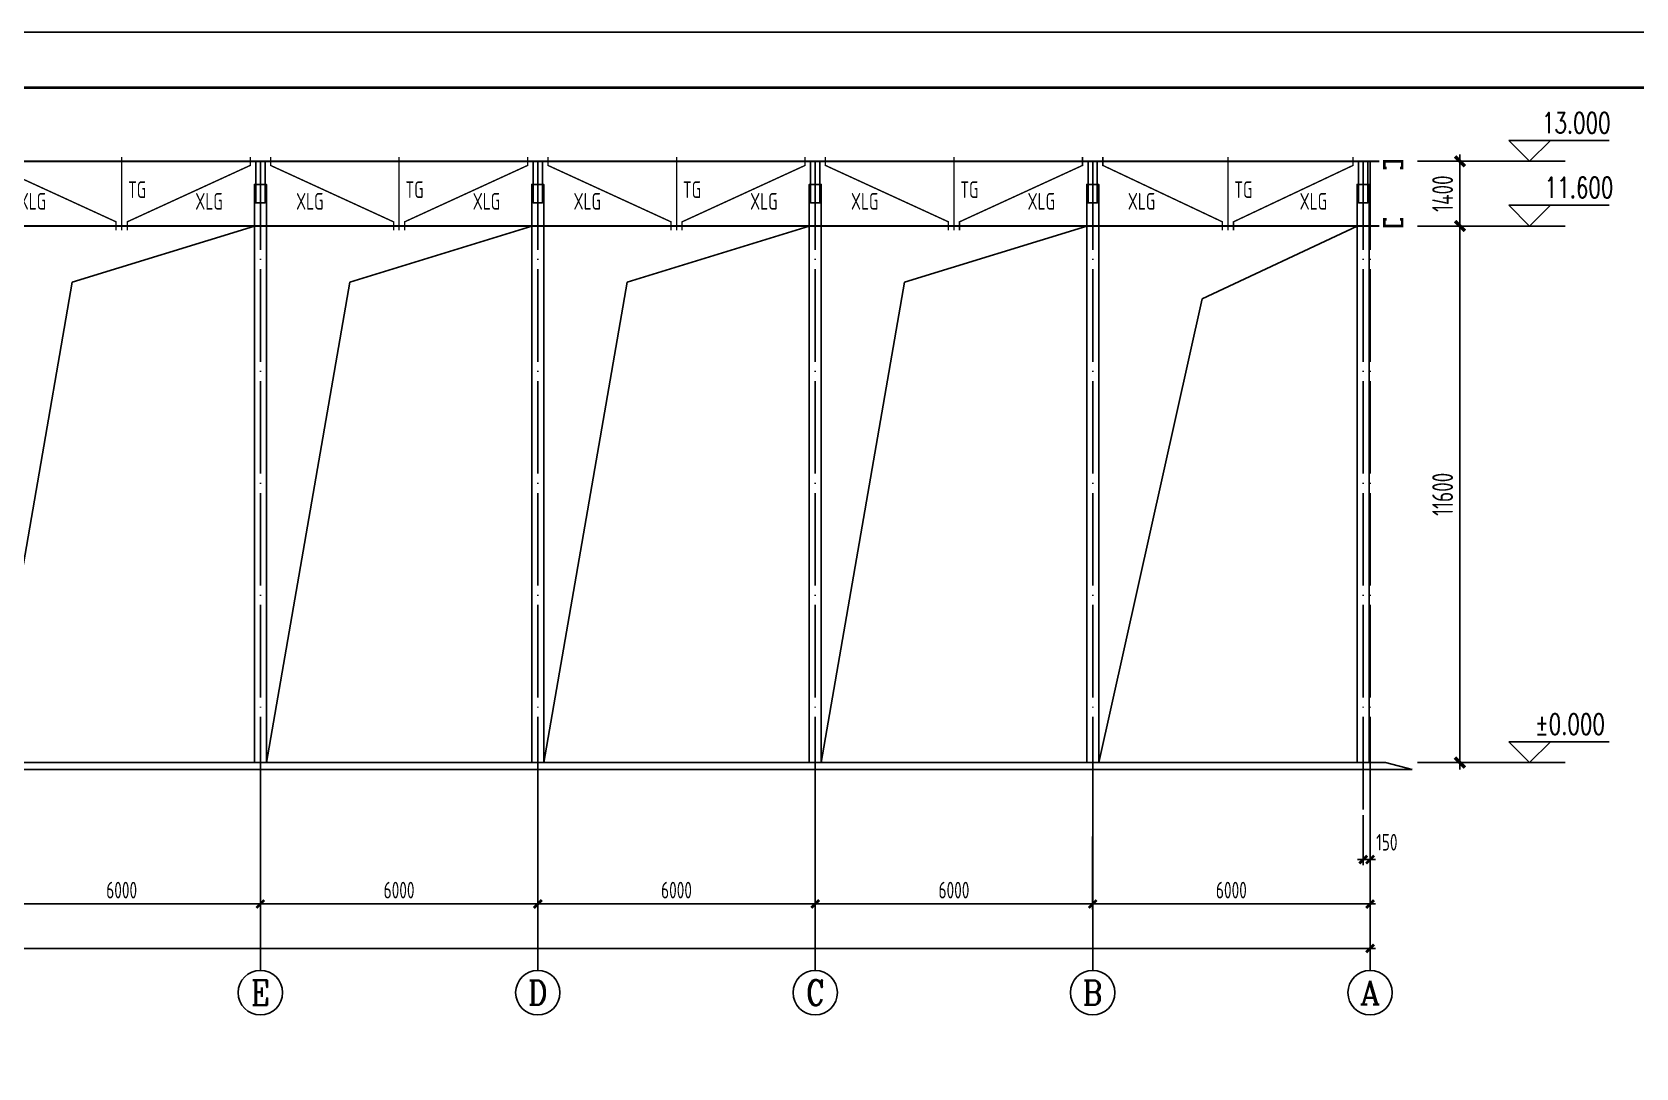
# Model space of a CAD drawing. Extents: x -1389621 to 57380, y -92505 to 283644.
# Drawn here: x 4482 to 39168, y 105280 to 127675 of the extents above; entities that cross this region are included whole.
import ezdxf
from ezdxf.enums import TextEntityAlignment as Align

# ---------------------------------------------------------------- set-up
doc = ezdxf.new("R2010")
doc.units = 0
doc.header["$LTSCALE"] = 100
doc.header["$MEASUREMENT"] = 0
doc.linetypes.add('DOTE', pattern=[2.42, 2, -0.2, 0.02, -0.2])
doc.layers.get('0').update_dxf_attribs({"linetype": 'CONTINUOUS'})
doc.layers.get('Defpoints').update_dxf_attribs({"linetype": 'CONTINUOUS'})
for name, color, linetype in [('621', 2, 'CONTINUOUS'), ('AXIS', 3, 'CONTINUOUS'), ('AXIS_TEXT', 7, 'CONTINUOUS'), ('BORDER', 7, 'CONTINUOUS'), ('DIM', 3, 'CONTINUOUS'), ('DIM_ELEV', 3, 'CONTINUOUS'), ('DOTE', 1, 'DOTE'), ('构件号', 1, 'CONTINUOUS'), ('柱子', 3, 'CONTINUOUS'), ('梁', 4, 'CONTINUOUS'), ('系杆支撑', 2, 'CONTINUOUS')]:
    doc.layers.add(name, color=color, linetype=linetype)
doc.layers.add('PUB_TEXT', color=7, linetype='CONTINUOUS', lineweight=15)
doc.layers.add('数字', color=3, linetype='CONTINUOUS', lineweight=20)
doc.styles.add('_TCH_AXIS', font='COMPLEX', dxfattribs={"bigfont": 'GBCBIG'})
doc.styles.add('_TCH_DIM', font='SIMPLEX', dxfattribs={"bigfont": 'GBCBIG'})
doc.styles.add('COMPLEX', font='COMPLEX')
doc.styles.add('TSSD_Dimension', font='tssdeng.shx', dxfattribs={"width": 0.7, "bigfont": 'hztxt.shx'})
doc.styles.add('TSSD_REIN', font='Tssdeng.shx', dxfattribs={"width": 0.7, "bigfont": 'hztxt.shx'})
doc.dimstyles.new('TSSD_100_100', dxfattribs={"dimtxt": 300, "dimasz": 100, "dimexe": 100, "dimexo": 250, "dimgap": 100, "dimtad": 1, "dimdec": 0, "dimzin": 0, "dimdsep": 46, "dimtxsty": 'TSSD_Dimension', "dimblk": 'ARCHTICK', "dimblk1": 'ARCHTICK', "dimblk2": 'ARCHTICK', "dimcen": 0, "dimdle": 100, "dimclrt": 7, "dimadec": 0, "dimazin": 0, "dimtfac": 1, "dimtdec": 0, "dimtix": 1, "dimtmove": 2, "dimatfit": 3, "dimfxl": 0, "dimtolj": 1, "dimtzin": 0, "dimarcsym": 0})

# ---------------------------------------------------------------- blocks, each defined once
blk = doc.blocks.new('_ArchTick')
at = {"color": 0, "linetype": 'ByBlock'}
blk.add_lwpolyline([(-0.71, -0.71, 0.5, 0.5, 0), (0.71, 0.71, 0.5, 0.5, 0)], format="xyseb", dxfattribs=at)
blk = doc.blocks.new('*D271')
at = {"layer": 'Defpoints', "color": 0, "ltscale": 100}
for p in [(27419, 110586), (33419, 110586), (27419, 108824)]:
    blk.add_point(p, dxfattribs=at)
at = {"layer": 'DIM', "color": 0, "lineweight": -2, "ltscale": 100}
for p, q in [((27419, 110286), (27419, 108704)), ((33419, 110286), (33419, 108704)), ((33539, 108824), (27299, 108824))]:
    blk.add_line(p, q, dxfattribs=at)
at = {"layer": 'DIM', "color": 0, "lineweight": -2, "ltscale": 100, "xscale": 120, "yscale": 120, "zscale": 120, "rotation": 180}
blk.add_blockref('_ArchTick', (27419, 108824), dxfattribs=at)
at = {"layer": 'DIM', "color": 0, "lineweight": -2, "ltscale": 100, "xscale": 120, "yscale": 120, "zscale": 120}
blk.add_blockref('_ArchTick', (33419, 108824), dxfattribs=at)
at = {"layer": 'DIM', "color": 7, "ltscale": 100, "insert": (30419, 109124), "char_height": 360, "attachment_point": 5, "style": 'TSSD_Dimension'}
blk.add_mtext('\\A1;6000', dxfattribs=at)
blk = doc.blocks.new('*D272')
at = {"layer": 'Defpoints', "color": 0, "ltscale": 100}
for p in [(21419, 110586), (27419, 110586), (21419, 108824)]:
    blk.add_point(p, dxfattribs=at)
at = {"layer": 'DIM', "color": 0, "lineweight": -2, "ltscale": 100}
for p, q in [((21419, 110286), (21419, 108704)), ((27419, 110286), (27419, 108704)), ((27539, 108824), (21299, 108824))]:
    blk.add_line(p, q, dxfattribs=at)
at = {"layer": 'DIM', "color": 0, "lineweight": -2, "ltscale": 100, "xscale": 120, "yscale": 120, "zscale": 120, "rotation": 180}
blk.add_blockref('_ArchTick', (21419, 108824), dxfattribs=at)
at = {"layer": 'DIM', "color": 0, "lineweight": -2, "ltscale": 100, "xscale": 120, "yscale": 120, "zscale": 120}
blk.add_blockref('_ArchTick', (27419, 108824), dxfattribs=at)
at = {"layer": 'DIM', "color": 7, "ltscale": 100, "insert": (24419, 109124), "char_height": 360, "attachment_point": 5, "style": 'TSSD_Dimension'}
blk.add_mtext('\\A1;6000', dxfattribs=at)
blk = doc.blocks.new('*D273')
at = {"layer": 'Defpoints', "color": 0, "ltscale": 100}
for p in [(15419, 110586), (21419, 110586), (15419, 108824)]:
    blk.add_point(p, dxfattribs=at)
at = {"layer": 'DIM', "color": 0, "lineweight": -2, "ltscale": 100}
for p, q in [((15419, 110286), (15419, 108704)), ((21419, 110286), (21419, 108704)), ((21539, 108824), (15299, 108824))]:
    blk.add_line(p, q, dxfattribs=at)
at = {"layer": 'DIM', "color": 0, "lineweight": -2, "ltscale": 100, "xscale": 120, "yscale": 120, "zscale": 120, "rotation": 180}
blk.add_blockref('_ArchTick', (15419, 108824), dxfattribs=at)
at = {"layer": 'DIM', "color": 0, "lineweight": -2, "ltscale": 100, "xscale": 120, "yscale": 120, "zscale": 120}
blk.add_blockref('_ArchTick', (21419, 108824), dxfattribs=at)
at = {"layer": 'DIM', "color": 7, "ltscale": 100, "insert": (18419, 109124), "char_height": 360, "attachment_point": 5, "style": 'TSSD_Dimension'}
blk.add_mtext('\\A1;6000', dxfattribs=at)
blk = doc.blocks.new('*D274')
at = {"layer": 'Defpoints', "color": 0, "ltscale": 100}
for p in [(9419, 110586), (15419, 110586), (9419, 108824)]:
    blk.add_point(p, dxfattribs=at)
at = {"layer": 'DIM', "color": 0, "lineweight": -2, "ltscale": 100}
for p, q in [((9419, 110286), (9419, 108704)), ((15419, 110286), (15419, 108704)), ((15539, 108824), (9299, 108824))]:
    blk.add_line(p, q, dxfattribs=at)
at = {"layer": 'DIM', "color": 0, "lineweight": -2, "ltscale": 100, "xscale": 120, "yscale": 120, "zscale": 120, "rotation": 180}
blk.add_blockref('_ArchTick', (9419, 108824), dxfattribs=at)
at = {"layer": 'DIM', "color": 0, "lineweight": -2, "ltscale": 100, "xscale": 120, "yscale": 120, "zscale": 120}
blk.add_blockref('_ArchTick', (15419, 108824), dxfattribs=at)
at = {"layer": 'DIM', "color": 7, "ltscale": 100, "insert": (12419, 109124), "char_height": 360, "attachment_point": 5, "style": 'TSSD_Dimension'}
blk.add_mtext('\\A1;6000', dxfattribs=at)
blk = doc.blocks.new('*D275')
at = {"layer": 'Defpoints', "color": 0, "ltscale": 100}
for p in [(3419, 110586), (9419, 110586), (3419, 108824)]:
    blk.add_point(p, dxfattribs=at)
at = {"layer": 'DIM', "color": 0, "lineweight": -2, "ltscale": 100}
for p, q in [((3419, 110286), (3419, 108704)), ((9419, 110286), (9419, 108704)), ((9539, 108824), (3299, 108824))]:
    blk.add_line(p, q, dxfattribs=at)
at = {"layer": 'DIM', "color": 0, "lineweight": -2, "ltscale": 100, "xscale": 120, "yscale": 120, "zscale": 120, "rotation": 180}
blk.add_blockref('_ArchTick', (3419, 108824), dxfattribs=at)
at = {"layer": 'DIM', "color": 0, "lineweight": -2, "ltscale": 100, "xscale": 120, "yscale": 120, "zscale": 120}
blk.add_blockref('_ArchTick', (9419, 108824), dxfattribs=at)
at = {"layer": 'DIM', "color": 7, "ltscale": 100, "insert": (6419, 109124), "char_height": 360, "attachment_point": 5, "style": 'TSSD_Dimension'}
blk.add_mtext('\\A1;6000', dxfattribs=at)
blk = doc.blocks.new('*D283')
at = {"layer": 'Defpoints', "color": 0, "ltscale": 100}
for p in [(-38581, 110826), (33419, 110826), (-38581, 107864)]:
    blk.add_point(p, dxfattribs=at)
at = {"layer": 'DIM', "color": 0, "lineweight": -2, "ltscale": 100}
for p, q in [((-38581, 110526), (-38581, 107744)), ((33419, 110526), (33419, 107744)), ((33539, 107864), (-38701, 107864))]:
    blk.add_line(p, q, dxfattribs=at)
at = {"layer": 'DIM', "color": 0, "lineweight": -2, "ltscale": 100, "xscale": 120, "yscale": 120, "zscale": 120, "rotation": 180}
blk.add_blockref('_ArchTick', (-38581, 107864), dxfattribs=at)
at = {"layer": 'DIM', "color": 0, "lineweight": -2, "ltscale": 100, "xscale": 120, "yscale": 120, "zscale": 120}
blk.add_blockref('_ArchTick', (33419, 107864), dxfattribs=at)
at = {"layer": 'DIM', "color": 7, "ltscale": 100, "insert": (-2581, 108164), "char_height": 360, "attachment_point": 5, "style": 'TSSD_Dimension'}
blk.add_mtext('\\A1;72000', dxfattribs=at)
blk = doc.blocks.new('*D285')
at = {"layer": 'Defpoints', "color": 0, "ltscale": 100}
for p in [(33269, 111046), (33419, 111046), (33269, 109784)]:
    blk.add_point(p, dxfattribs=at)
at = {"layer": 'DIM', "color": 0, "lineweight": -2, "ltscale": 100}
for p, q in [((33269, 110746), (33269, 109664)), ((33419, 110746), (33419, 109664)), ((33269, 109784), (33149, 109784)), ((33419, 109784), (33269, 109784)), ((33419, 109784), (33539, 109784))]:
    blk.add_line(p, q, dxfattribs=at)
at = {"layer": 'DIM', "color": 0, "lineweight": -2, "ltscale": 100, "xscale": 120, "yscale": 120, "zscale": 120}
blk.add_blockref('_ArchTick', (33269, 109784), dxfattribs=at)
at = {"layer": 'DIM', "color": 0, "lineweight": -2, "ltscale": 100, "xscale": 120, "yscale": 120, "zscale": 120, "rotation": 180}
blk.add_blockref('_ArchTick', (33419, 109784), dxfattribs=at)
at = {"layer": 'DIM', "color": 7, "ltscale": 100, "insert": (33782, 110159), "char_height": 360, "attachment_point": 5, "style": 'TSSD_Dimension'}
blk.add_mtext('\\A1;150', dxfattribs=at)
blk = doc.blocks.new('*D286')
at = {"layer": 'Defpoints', "color": 0, "ltscale": 100}
for p in [(34071, 123482), (34071, 111882), (35362, 111882)]:
    blk.add_point(p, dxfattribs=at)
at = {"layer": 'DIM', "color": 0, "lineweight": -2, "ltscale": 100}
for p, q in [((35362, 123632), (35362, 111732)), ((34446, 123482), (35512, 123482)), ((34446, 111882), (35512, 111882))]:
    blk.add_line(p, q, dxfattribs=at)
at = {"layer": 'DIM', "color": 0, "lineweight": -2, "ltscale": 100, "xscale": 150, "yscale": 150, "zscale": 150}
for p, rotation in [((35362, 123482), 90), ((35362, 111882), 270)]:
    blk.add_blockref('_ArchTick', p, dxfattribs=dict(at, rotation=rotation))
at = {"layer": 'DIM', "color": 7, "ltscale": 100, "insert": (34987, 117682), "char_height": 450, "attachment_point": 5, "rotation": 90, "style": 'TSSD_Dimension'}
blk.add_mtext('\\A1;11600', dxfattribs=at)
blk = doc.blocks.new('*D287')
at = {"layer": 'Defpoints', "color": 0, "ltscale": 100}
for p in [(34071, 124882), (34071, 123482), (35362, 123482)]:
    blk.add_point(p, dxfattribs=at)
at = {"layer": 'DIM', "color": 0, "lineweight": -2, "ltscale": 100}
for p, q in [((34446, 124882), (35512, 124882)), ((35362, 125032), (35362, 123332)), ((34446, 123482), (35512, 123482))]:
    blk.add_line(p, q, dxfattribs=at)
at = {"layer": 'DIM', "color": 0, "lineweight": -2, "ltscale": 100, "xscale": 150, "yscale": 150, "zscale": 150}
for p, rotation in [((35362, 124882), 90), ((35362, 123482), 270)]:
    blk.add_blockref('_ArchTick', p, dxfattribs=dict(at, rotation=rotation))
at = {"layer": 'DIM', "color": 7, "ltscale": 100, "insert": (34987, 124182), "char_height": 450, "attachment_point": 5, "rotation": 90, "style": 'TSSD_Dimension'}
blk.add_mtext('\\A1;1400', dxfattribs=at)
blk = doc.blocks.new('_AXISO')
blk.add_circle((0, 0), 0.5)
at = {"layer": 'AXIS_TEXT', "style": 'COMPLEX', "width": 1.041667}
blk.add_attdef('A', text='', height=0.56, dxfattribs=at).set_placement((-0.25, -0.28), (0.25, -0.28), align=Align.FIT)

msp = doc.modelspace()

# ---------------------------------------------------------------- linework, layer by layer
at = {"ltscale": 100}
for p, q in [((5350.505, 122271.871), (9289.361, 123482.433)), ((11350.505, 122271.871), (15289.361, 123482.433)), ((17350.505, 122271.871), (21289.361, 123482.433)), ((23350.505, 122271.871), (27289.361, 123482.433)), ((29787.741, 121906.389), (33139.361, 123482.433)), ((3549.361, 111882.433), (5350.505, 122271.871)), ((9549.361, 111882.433), (11350.505, 122271.871)), ((15549.361, 111882.433), (17350.505, 122271.871)), ((21549.361, 111882.433), (23350.505, 122271.871)), ((27549.361, 111882.433), (29787.741, 121906.389))]:
    msp.add_line(p, q, dxfattribs=at)
at = {"layer": '621', "const_width": 54}
for points in [[(34063.883, 124738.431), (34111.879, 124738.431), (34111.879, 124882.433), (33727.884, 124882.433), (33727.884, 124738.431), (33775.88, 124738.431)], [(34063.883, 123626.434), (34111.879, 123626.434), (34111.879, 123482.433), (33727.884, 123482.433), (33727.884, 123626.434), (33775.88, 123626.434)]]:
    msp.add_lwpolyline(points, dxfattribs=at)
at = {"layer": 'AXIS'}
for p, q in [((9419.361, 110869.479), (9419.361, 107387.124)), ((15419.361, 110869.479), (15419.361, 107387.124)), ((21419.361, 110869.479), (21419.361, 107387.124)), ((27419.361, 110869.479), (27419.361, 107387.124)), ((33419.361, 110869.479), (33419.361, 107387.124))]:
    msp.add_line(p, q, dxfattribs=at)
at = {"layer": 'BORDER'}
msp.add_lwpolyline([(-43539.856, 56395.346), (-43539.856, 127675.346), (57380.144, 127675.346), (57380.144, 56395.346)], close=True, dxfattribs=at)
at = {"layer": 'BORDER', "const_width": 60}
msp.add_lwpolyline([(-40539.856, 57595.346), (-40539.856, 126475.346), (56180.144, 126475.346), (56180.144, 57595.346)], close=True, dxfattribs=at)
at = {"layer": 'DIM_ELEV'}
for p, q in [((36868.508, 124882.433), (36418.688, 125332.253)), ((36418.688, 125332.253), (38589.55, 125332.253)), ((36868.508, 124882.433), (37318.328, 125332.253)), ((35511.515, 124882.433), (37639.028, 124882.433)), ((36868.508, 123482.433), (36418.688, 123932.253)), ((36418.688, 123932.253), (38589.55, 123932.253)), ((36868.508, 123482.433), (37318.328, 123932.253)), ((35511.515, 123482.433), (37639.028, 123482.433)), ((36868.508, 111882.433), (36418.688, 112332.253)), ((36418.688, 112332.253), (38589.55, 112332.253)), ((36868.508, 111882.433), (37318.328, 112332.253)), ((35511.515, 111882.433), (37639.028, 111882.433))]:
    msp.add_line(p, q, dxfattribs=at)
at = {"layer": 'DOTE', "linetype": 'DOTE', "ltscale": 10}
for p, q in [((9419.361, 110869.479), (9419.361, 124882.433)), ((15419.361, 110869.479), (15419.361, 124882.433)), ((21419.361, 110869.479), (21419.361, 124882.433)), ((27419.361, 110869.479), (27419.361, 124882.433)), ((33269.361, 110869.479), (33269.361, 124882.433)), ((33419.361, 110869.479), (33419.361, 124882.433))]:
    msp.add_line(p, q, dxfattribs=at)
at = {"layer": '构件号', "const_width": 45}
for points in [[(33619.361, 124882.433), (-38780.639, 124882.433)], [(33619.361, 123482.433), (-38780.639, 123482.433)]]:
    msp.add_lwpolyline(points, dxfattribs=at)
at = {"layer": '柱子', "ltscale": 100}
for points in [[(9519.361, 124882.433), (9319.361, 124882.433), (9319.361, 123982.433), (9519.361, 123982.433)], [(15519.361, 124882.433), (15319.361, 124882.433), (15319.361, 123982.433), (15519.361, 123982.433)], [(21519.361, 124882.433), (21319.361, 124882.433), (21319.361, 123982.433), (21519.361, 123982.433)], [(27519.361, 124882.433), (27319.361, 124882.433), (27319.361, 123982.433), (27519.361, 123982.433)], [(33369.361, 124882.433), (33169.361, 124882.433), (33169.361, 123982.433), (33369.361, 123982.433)]]:
    msp.add_lwpolyline(points, close=True, dxfattribs=at)
for points in [[(9549.361, 111882.433), (9549.361, 124382.433), (9289.361, 124382.433), (9289.361, 111882.433)], [(15549.361, 111882.433), (15549.361, 124382.433), (15289.361, 124382.433), (15289.361, 111882.433)], [(21549.361, 111882.433), (21549.361, 124382.433), (21289.361, 124382.433), (21289.361, 111882.433)], [(27549.361, 111882.433), (27549.361, 124382.433), (27289.361, 124382.433), (27289.361, 111882.433)], [(33399.361, 111882.433), (33399.361, 124382.433), (33139.361, 124382.433), (33139.361, 111882.433)]]:
    msp.add_lwpolyline(points, dxfattribs=at)
at = {"layer": '梁', "ltscale": 100}
for p, q in [((34331.995, 111732.433), (-39493.273, 111732.433)), ((33751.171, 111882.433), (-38912.448, 111882.433)), ((33751.171, 111882.433), (34331.995, 111732.433))]:
    msp.add_line(p, q, dxfattribs=at)
at = {"layer": '系杆支撑', "const_width": 30}
for points in [[(3639.361, 124972.246), (3639.361, 124792.62), (6299.361, 123572.594), (6299.361, 123392.271)], [(6419.361, 124972.246), (6419.361, 123392.271)], [(9199.361, 124972.246), (9199.361, 124792.62), (6539.361, 123572.594), (6539.361, 123392.271)], [(9639.361, 124972.246), (9639.361, 124792.62), (12299.361, 123572.594), (12299.361, 123392.271)], [(12419.361, 124972.246), (12419.361, 123392.271)], [(15199.361, 124972.246), (15199.361, 124792.62), (12539.361, 123572.594), (12539.361, 123392.271)], [(15639.361, 124972.246), (15639.361, 124792.62), (18299.361, 123572.594), (18299.361, 123392.271)], [(18419.361, 124972.246), (18419.361, 123392.271)], [(21199.361, 124972.246), (21199.361, 124792.62), (18539.361, 123572.594), (18539.361, 123392.271)], [(21639.361, 124972.246), (21639.361, 124792.62), (24299.361, 123572.594), (24299.361, 123392.271)], [(24419.361, 124972.246), (24419.361, 123392.271)], [(27199.361, 124972.246), (27199.361, 124792.62), (24539.361, 123572.594), (24539.361, 123392.271)], [(27639.361, 124972.246), (27639.361, 124792.62), (30224.361, 123572.594), (30224.361, 123392.271)], [(30344.361, 124972.246), (30344.361, 123392.271)], [(33049.361, 124972.246), (33049.361, 124792.62), (30464.361, 123572.594), (30464.361, 123392.271)]]:
    msp.add_lwpolyline(points, dxfattribs=at)

# ---------------------------------------------------------------- block references
at = {"layer": 'AXIS'}
ref = msp.add_blockref('_AXISO', (9418.955, 106907.125), dxfattribs=dict(at, xscale=-960, yscale=960, zscale=960))
ref.add_attrib('A', 'E', dxfattribs={"layer": 'AXIS_TEXT', "ltscale": 0.5, "height": 534.53, "style": '_TCH_AXIS'}).set_placement((9215.325, 106639.859), (9622.586, 106639.859), align=Align.FIT)
ref = msp.add_blockref('_AXISO', (15418.955, 106907.125), dxfattribs=dict(at, xscale=-960, yscale=960, zscale=960))
ref.add_attrib('A', 'D', dxfattribs={"layer": 'AXIS_TEXT', "ltscale": 0.5, "height": 522.309, "style": '_TCH_AXIS'}).set_placement((15207.545, 106645.97), (15630.366, 106645.97), align=Align.FIT)
ref = msp.add_blockref('_AXISO', (21418.955, 106907.125), dxfattribs=dict(at, xscale=-960, yscale=960, zscale=960))
ref.add_attrib('A', 'C', dxfattribs={"layer": 'AXIS_TEXT', "ltscale": 0.5, "height": 546.829, "style": '_TCH_AXIS'}).set_placement((21223.659, 106633.71), (21614.251, 106633.71), align=Align.FIT)
ref = msp.add_blockref('_AXISO', (27418.955, 106907.125), dxfattribs=dict(at, xscale=-960, yscale=960, zscale=960))
ref.add_attrib('A', 'B', dxfattribs={"layer": 'AXIS_TEXT', "ltscale": 0.5, "height": 522.309, "style": '_TCH_AXIS'}).set_placement((27207.545, 106645.97), (27630.366, 106645.97), align=Align.FIT)
ref = msp.add_blockref('_AXISO', (33418.955, 106907.125), dxfattribs=dict(at, xscale=-960, yscale=960, zscale=960))
ref.add_attrib('A', 'A', dxfattribs={"layer": 'AXIS_TEXT', "ltscale": 0.5, "height": 510.22, "style": '_TCH_AXIS'}).set_placement((33200.29, 106652.014), (33637.621, 106652.014), align=Align.FIT)

# ---------------------------------------------------------------- texts
at = {"layer": 'PUB_TEXT', "style": '_TCH_DIM', "width": 0.705882}
for s, p in [('13.000', (37135.132, 125489.69)), ('11.600', (37195.108, 124089.69)), ('%%P0.000', (36985.192, 112489.69))]:
    msp.add_text(s, height=446.0715, dxfattribs=at).set_placement(p)
at = {"layer": '数字', "ltscale": 100, "style": 'TSSD_REIN', "width": 0.7}
for s, p in [('XLG', (4192.048, 123836.237)), ('TG', (6557.144, 124088.641)), ('XLG', (8011.453, 123836.237)), ('XLG', (10192.048, 123836.237)), ('TG', (12557.144, 124088.641)), ('XLG', (14011.453, 123836.237)), ('XLG', (16192.048, 123836.237)), ('TG', (18557.144, 124088.641)), ('XLG', (20011.453, 123836.237)), ('XLG', (22192.048, 123836.237)), ('TG', (24557.144, 124088.641)), ('XLG', (26011.453, 123836.237)), ('XLG', (28179.286, 123836.237)), ('TG', (30482.144, 124088.641)), ('XLG', (31894.986, 123836.237))]:
    msp.add_text(s, height=360, dxfattribs=at).set_placement(p)

# ---------------------------------------------------------------- dimensions: what is measured, and where the dimension line sits
at = {"layer": 'DIM', "ltscale": 100}
for base, p1, p2, picture, middle in [((35361.515, 123482.433), (34070.921, 124882.433), (34070.921, 123482.433), '*D287', (34986.515, 124182.433)), ((35361.515, 111882.433), (34070.921, 123482.433), (34070.921, 111882.433), '*D286', (34986.515, 117682.433))]:
    dim = msp.add_linear_dim(base=base, p1=p1, p2=p2, angle=90, dimstyle='TSSD_100_100', override={"dimscale": 1.5}, dxfattribs=at)
    dim.commit()
    dim.dimension.update_dxf_attribs({"geometry": picture, "text_midpoint": middle})
dim = msp.add_linear_dim(base=(33269.361, 109783.738), p1=(33419.361, 111046.479), p2=(33269.361, 111046.479), angle=180, dimstyle='TSSD_100_100', override={"dimscale": 1.2}, dxfattribs=at)
dim.commit()
dim.dimension.update_dxf_attribs({"geometry": '*D285', "text_midpoint": (33782.246, 110158.738), "dimtype": 161})
for p1, p2, distance, picture, middle in [((33419.361, 110826.479), (-38580.639, 110826.479), 2962.741, '*D283', (-2580.639, 108163.738)), ((9419.361, 110586.479), (3419.361, 110586.479), 1762.741, '*D275', (6419.361, 109123.738)), ((15419.361, 110586.479), (9419.361, 110586.479), 1762.741, '*D274', (12419.361, 109123.738)), ((21419.361, 110586.479), (15419.361, 110586.479), 1762.741, '*D273', (18419.361, 109123.738)), ((27419.361, 110586.479), (21419.361, 110586.479), 1762.741, '*D272', (24419.361, 109123.738)), ((33419.361, 110586.479), (27419.361, 110586.479), 1762.741, '*D271', (30419.361, 109123.738))]:
    dim = msp.add_aligned_dim(p1=p1, p2=p2, distance=distance, dimstyle='TSSD_100_100', override={"dimscale": 1.2}, dxfattribs=at)
    dim.commit()
    dim.dimension.update_dxf_attribs({"geometry": picture, "text_midpoint": middle})

doc.saveas('drawing.dxf')
